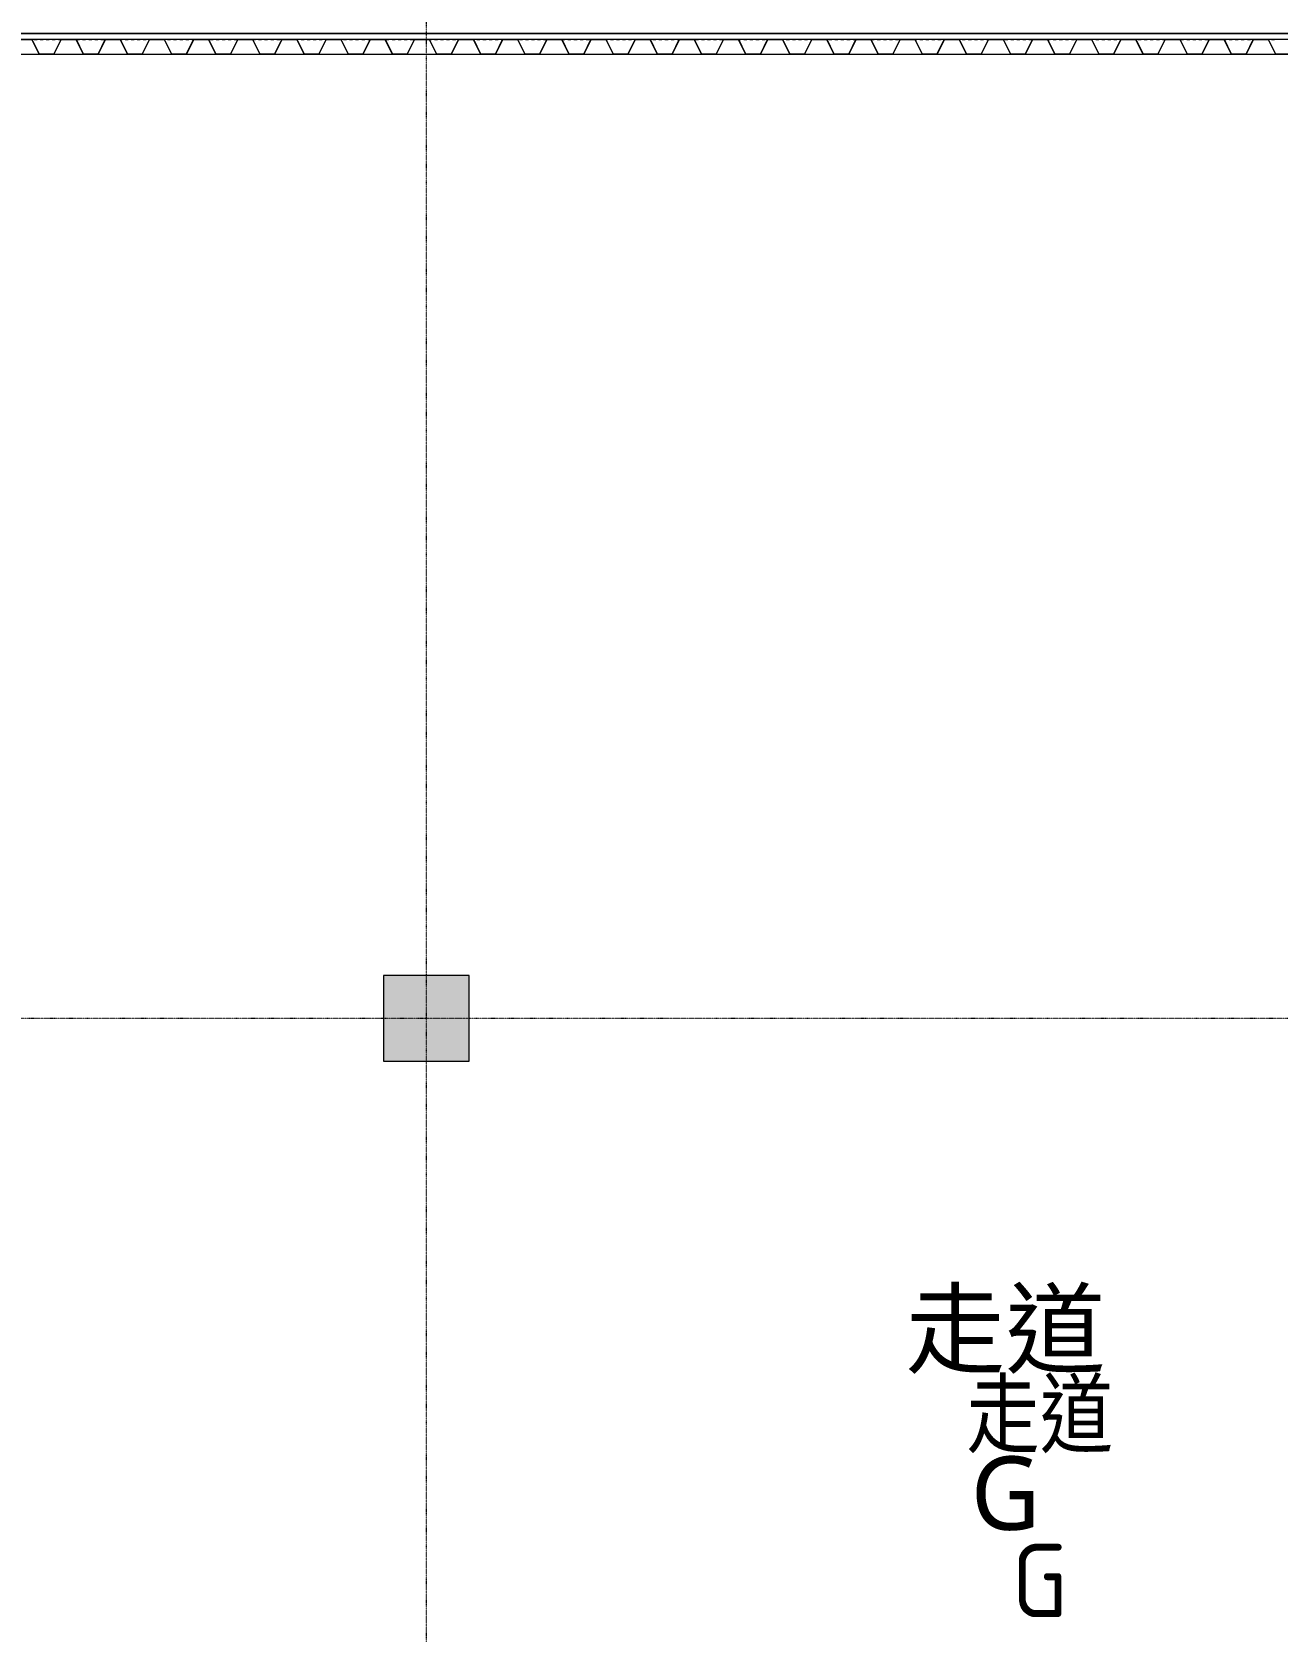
# Model space of a CAD drawing. Extents: x -76427 to 292734, y -42117 to 131250.
# Drawn here: x 5776 to 15956, y 69982 to 83063 of the extents above; entities that cross this region are included whole.
import ezdxf
from ezdxf.enums import TextEntityAlignment as Align

# ---------------------------------------------------------------- set-up
doc = ezdxf.new("R2010")
doc.units = 0
doc.header["$LTSCALE"] = 10
for name, pattern in [('H12PL1$0$JJP_三點線', [0.9, 0.3, -0.15, 0, -0.15, 0, -0.15, 0, -0.15]), ('H12PL1$0$JJP_虛線(退縮線、投影線、地下室範圍、非屬本工程、圖面分區)', [0.45, 0.3, -0.15]), ('XFM7P10ICA$0$H12PL1$0$JJP_三點線', [0.9, 0.3, -0.15, 0, -0.15, 0, -0.15, 0, -0.15]), ('XFM7P10ICA$0$H12PL1$0$JJP_虛線(退縮線、投影線、地下室範圍、非屬本工程、圖面分區)', [0.45, 0.3, -0.15])]:
    doc.linetypes.add(name, pattern=pattern)
for name, color, linetype in [('H12PL1$0$A-WALL-EX', 252, 'Continuous'), ('H12PL1$0$A-ZONE', 252, 'Continuous'), ('H12PL1$0$L10_14_SIAGE2', 252, 'Continuous'), ('H12PL1$0$L10_14_SUGATA4', 252, 'Continuous'), ('H12PL1$0$S-COL', 252, 'Continuous'), ('H12PL1$0$S-GRID', 252, 'Continuous'), ('XFM7P10ICA$0$H12PL1$0$A-WALL-EX', 252, 'Continuous'), ('XFM7P10ICA$0$H12PL1$0$A-ZONE', 252, 'Continuous'), ('XFM7P10ICA$0$H12PL1$0$Hattch', 252, 'Continuous'), ('XFM7P10ICA$0$H12PL1$0$L-ROAD', 252, 'Continuous'), ('XFM7P10ICA$0$H12PL1$0$S-COL', 252, 'Continuous'), ('XFM7P10ICA$0$H12PL1$0$S-GRID', 252, 'Continuous')]:
    doc.layers.add(name, color=color, linetype=linetype)
doc.styles.add('H12PL1$0$Standard', font='', dxfattribs={"width": 0.8})
doc.styles.add('XFM7P10ICA$0$H12PL1$0$Standard', font='isocp.shx', dxfattribs={"bigfont": 'chineset.shx'})
doc.styles.get('H12PL1$0$Standard').set_extended_font_data('Microsoft JhengHei')

# ---------------------------------------------------------------- blocks, each defined once
blk = doc.blocks.new('XFM7P10ICA$0$H12PL1')
at = {"layer": 'XFM7P10ICA$0$H12PL1$0$Hattch', "linetype": 'Continuous', "lineweight": 0}
blk.add_hatch(color=256, dxfattribs=at).paths.add_polyline_path([(8650, 74650), (9350, 74650), (9350, 75350), (8650, 75350)])
at = {"layer": 'XFM7P10ICA$0$H12PL1$0$A-WALL-EX', "linetype": 'XFM7P10ICA$0$H12PL1$0$JJP_虛線(退縮線、投影線、地下室範圍、非屬本工程、圖面分區)', "lineweight": 0}
blk.add_line((17517.5, 82999.97), (-380, 82999.97), dxfattribs=at)
at = {"layer": 'XFM7P10ICA$0$H12PL1$0$A-WALL-EX', "linetype": 'XFM7P10ICA$0$H12PL1$0$JJP_虛線(退縮線、投影線、地下室範圍、非屬本工程、圖面分區)', "lineweight": 0, "flags": 128}
for points in [[(17517.5, 83000), (-500, 83000)], [(-380, 82879.97), (17517.5, 82879.97)]]:
    blk.add_lwpolyline(points, dxfattribs=at)
at = {"layer": 'XFM7P10ICA$0$H12PL1$0$A-WALL-EX', "lineweight": 0, "flags": 128}
for points in [[(17650, 83000), (-380, 83000)], [(-380, 82880), (17650, 82880)]]:
    blk.add_lwpolyline(points, dxfattribs=at)
at = {"layer": 'XFM7P10ICA$0$H12PL1$0$Hattch', "lineweight": 0}
for p, q in [((5652.86, 83000), (5776.61, 83000)), ((5835.77, 82880), (5776.61, 82998.32)), ((5836.81, 82881.68), (5777.65, 83000)), ((5954.73, 82881.68), (6013.89, 83000)), ((5955.77, 82880), (6014.93, 82998.32)), ((6013.89, 83000), (6137.65, 83000)), ((6136.61, 82998.32), (6014.93, 82998.32)), ((6196.81, 82880), (6137.65, 82998.32)), ((6197.85, 82881.68), (6138.69, 83000)), ((6315.77, 82881.68), (6374.93, 83000)), ((6316.81, 82880), (6375.97, 82998.32)), ((6374.93, 83000), (6498.69, 83000)), ((6497.65, 82998.32), (6375.97, 82998.32)), ((6557.85, 82880), (6498.69, 82998.32)), ((6558.89, 82881.68), (6499.73, 83000)), ((6676.81, 82881.68), (6735.97, 83000)), ((6677.85, 82880), (6737.01, 82998.32)), ((6735.97, 83000), (6859.73, 83000)), ((6858.69, 82998.32), (6737.01, 82998.32)), ((6918.89, 82880), (6859.73, 82998.32)), ((6919.93, 82881.68), (6860.77, 83000)), ((7037.85, 82881.68), (7097.01, 83000)), ((7038.89, 82880), (7098.05, 82998.32)), ((7097.01, 83000), (7220.77, 83000)), ((7219.73, 82998.32), (7098.05, 82998.32)), ((7279.93, 82880), (7220.77, 82998.32)), ((7280.96, 82881.68), (7221.8, 83000)), ((7398.89, 82881.68), (7458.05, 83000)), ((7399.93, 82880), (7459.09, 82998.32)), ((7458.05, 83000), (7581.8, 83000)), ((7580.77, 82998.32), (7459.09, 82998.32)), ((7640.96, 82880), (7581.8, 82998.32)), ((7642, 82881.68), (7582.84, 83000)), ((7759.93, 82881.68), (7819.09, 83000)), ((7760.96, 82880), (7820.12, 82998.32)), ((7819.09, 83000), (7942.84, 83000)), ((7941.8, 82998.32), (7820.12, 82998.32)), ((8002, 82880), (7942.84, 82998.32)), ((8003.04, 82881.68), (7943.88, 83000)), ((8120.96, 82881.68), (8180.12, 83000)), ((8122, 82880), (8181.16, 82998.32)), ((8180.12, 83000), (8303.88, 83000)), ((8302.84, 82998.32), (8181.16, 82998.32)), ((8363.04, 82880), (8303.88, 82998.32)), ((8364.08, 82881.68), (8304.92, 83000)), ((8482, 82881.68), (8541.16, 83000)), ((8483.04, 82880), (8542.2, 82998.32)), ((8541.16, 83000), (8664.92, 83000)), ((8663.88, 82998.32), (8542.2, 82998.32)), ((8724.08, 82880), (8664.92, 82998.32)), ((8725.12, 82881.68), (8665.96, 83000)), ((8843.04, 82881.68), (8902.2, 83000)), ((8844.08, 82880), (8903.24, 82998.32)), ((8902.2, 83000), (9025.96, 83000)), ((9024.92, 82998.32), (8903.24, 82998.32)), ((9085.12, 82880), (9025.96, 82998.32)), ((9086.16, 82881.68), (9027, 83000)), ((9204.08, 82881.68), (9263.24, 83000)), ((9205.12, 82880), (9264.28, 82998.32)), ((9263.24, 83000), (9387, 83000)), ((9385.96, 82998.32), (9264.28, 82998.32)), ((9446.16, 82880), (9387, 82998.32)), ((9447.19, 82881.68), (9388.03, 83000)), ((9565.12, 82881.68), (9624.28, 83000)), ((9566.16, 82880), (9625.32, 82998.32)), ((9624.28, 83000), (9748.03, 83000)), ((9747, 82998.32), (9625.32, 82998.32)), ((9807.19, 82880), (9748.03, 82998.32)), ((9808.23, 82881.68), (9749.07, 83000)), ((9926.16, 82881.68), (9985.32, 83000)), ((9927.19, 82880), (9986.35, 82998.32)), ((9985.32, 83000), (10109.07, 83000)), ((10108.03, 82998.32), (9986.35, 82998.32)), ((10168.23, 82880), (10109.07, 82998.32)), ((10169.27, 82881.68), (10110.11, 83000)), ((10287.19, 82881.68), (10346.35, 83000)), ((10288.23, 82880), (10347.39, 82998.32)), ((10346.35, 83000), (10470.11, 83000)), ((10469.07, 82998.32), (10347.39, 82998.32)), ((10529.27, 82880), (10470.11, 82998.32)), ((10530.31, 82881.68), (10471.15, 83000)), ((10648.23, 82881.68), (10707.39, 83000)), ((10649.27, 82880), (10708.43, 82998.32)), ((10707.39, 83000), (10831.15, 83000)), ((10830.11, 82998.32), (10708.43, 82998.32)), ((10890.31, 82880), (10831.15, 82998.32)), ((10891.35, 82881.68), (10832.19, 83000)), ((11009.27, 82881.68), (11068.43, 83000)), ((11010.31, 82880), (11069.47, 82998.32)), ((11068.43, 83000), (11192.19, 83000)), ((11191.15, 82998.32), (11069.47, 82998.32)), ((11251.35, 82880), (11192.19, 82998.32)), ((11252.39, 82881.68), (11193.23, 83000)), ((11370.31, 82881.68), (11429.47, 83000)), ((11371.35, 82880), (11430.51, 82998.32)), ((11429.47, 83000), (11553.23, 83000)), ((11552.19, 82998.32), (11430.51, 82998.32)), ((11612.39, 82880), (11553.23, 82998.32)), ((11613.42, 82881.68), (11554.26, 83000)), ((11731.35, 82881.68), (11790.51, 83000)), ((11732.39, 82880), (11791.55, 82998.32)), ((11790.51, 83000), (11914.26, 83000)), ((11913.23, 82998.32), (11791.55, 82998.32)), ((11973.42, 82880), (11914.26, 82998.32)), ((11974.46, 82881.68), (11915.3, 83000)), ((12092.39, 82881.68), (12151.55, 83000)), ((12093.42, 82880), (12152.58, 82998.32)), ((12151.55, 83000), (12275.3, 83000)), ((12274.26, 82998.32), (12152.58, 82998.32)), ((12334.46, 82880), (12275.3, 82998.32)), ((12335.5, 82881.68), (12276.34, 83000)), ((12453.42, 82881.68), (12512.58, 83000)), ((12454.46, 82880), (12513.62, 82998.32)), ((12512.58, 83000), (12636.34, 83000)), ((12635.3, 82998.32), (12513.62, 82998.32)), ((12695.5, 82880), (12636.34, 82998.32)), ((12696.54, 82881.68), (12637.38, 83000)), ((12814.46, 82881.68), (12873.62, 83000)), ((12815.5, 82880), (12874.66, 82998.32)), ((12873.62, 83000), (12997.38, 83000)), ((12996.34, 82998.32), (12874.66, 82998.32)), ((13056.54, 82880), (12997.38, 82998.32)), ((13057.58, 82881.68), (12998.42, 83000)), ((13175.5, 82881.68), (13234.66, 83000)), ((13176.54, 82880), (13235.7, 82998.32)), ((13234.66, 83000), (13358.42, 83000)), ((13357.38, 82998.32), (13235.7, 82998.32)), ((13417.58, 82880), (13358.42, 82998.32)), ((13418.62, 82881.68), (13359.46, 83000)), ((13536.54, 82881.68), (13595.7, 83000)), ((13537.58, 82880), (13596.74, 82998.32)), ((13595.7, 83000), (13719.46, 83000)), ((13718.42, 82998.32), (13596.74, 82998.32)), ((13778.62, 82880), (13719.46, 82998.32)), ((13779.65, 82881.68), (13720.49, 83000)), ((13897.58, 82881.68), (13956.74, 83000)), ((13898.62, 82880), (13957.78, 82998.32)), ((13956.74, 83000), (14080.49, 83000)), ((14079.46, 82998.32), (13957.78, 82998.32)), ((14139.65, 82880), (14080.49, 82998.32)), ((14140.69, 82881.68), (14081.53, 83000)), ((14258.62, 82881.68), (14317.78, 83000)), ((14259.65, 82880), (14318.81, 82998.32)), ((14317.78, 83000), (14441.53, 83000)), ((14440.49, 82998.32), (14318.81, 82998.32)), ((14500.69, 82880), (14441.53, 82998.32)), ((14501.73, 82881.68), (14442.57, 83000)), ((14619.65, 82881.68), (14678.81, 83000)), ((14620.69, 82880), (14679.85, 82998.32)), ((14678.81, 83000), (14802.57, 83000)), ((14801.53, 82998.32), (14679.85, 82998.32)), ((14861.73, 82880), (14802.57, 82998.32)), ((14862.77, 82881.68), (14803.61, 83000)), ((14980.69, 82881.68), (15039.85, 83000)), ((14981.73, 82880), (15040.89, 82998.32)), ((15039.85, 83000), (15163.61, 83000)), ((15162.57, 82998.32), (15040.89, 82998.32)), ((15222.77, 82880), (15163.61, 82998.32)), ((15223.81, 82881.68), (15164.65, 83000)), ((15341.73, 82881.68), (15400.89, 83000)), ((15342.77, 82880), (15401.93, 82998.32)), ((15400.89, 83000), (15524.65, 83000)), ((15523.61, 82998.32), (15401.93, 82998.32)), ((15583.81, 82880), (15524.65, 82998.32)), ((15584.85, 82881.68), (15525.69, 83000)), ((15702.77, 82881.68), (15761.93, 83000)), ((15703.81, 82880), (15762.97, 82998.32)), ((15761.93, 83000), (15885.69, 83000)), ((15884.65, 82998.32), (15762.97, 82998.32)), ((15944.85, 82880), (15885.69, 82998.32)), ((15945.88, 82881.68), (15886.72, 83000)), ((5955.77, 82880), (5835.77, 82880)), ((5954.73, 82881.68), (5836.81, 82881.68)), ((6316.81, 82880), (6196.81, 82880)), ((6315.77, 82881.68), (6197.85, 82881.68)), ((6677.85, 82880), (6557.85, 82880)), ((6676.81, 82881.68), (6558.89, 82881.68)), ((7038.89, 82880), (6918.89, 82880)), ((7037.85, 82881.68), (6919.93, 82881.68)), ((7399.93, 82880), (7279.93, 82880)), ((7398.89, 82881.68), (7280.96, 82881.68)), ((7760.96, 82880), (7640.96, 82880)), ((7759.93, 82881.68), (7642, 82881.68)), ((8122, 82880), (8002, 82880)), ((8120.96, 82881.68), (8003.04, 82881.68)), ((8483.04, 82880), (8363.04, 82880)), ((8482, 82881.68), (8364.08, 82881.68)), ((8844.08, 82880), (8724.08, 82880)), ((8843.04, 82881.68), (8725.12, 82881.68)), ((9205.12, 82880), (9085.12, 82880)), ((9204.08, 82881.68), (9086.16, 82881.68)), ((9566.16, 82880), (9446.16, 82880)), ((9565.12, 82881.68), (9447.19, 82881.68)), ((9927.19, 82880), (9807.19, 82880)), ((9926.16, 82881.68), (9808.23, 82881.68)), ((10288.23, 82880), (10168.23, 82880)), ((10287.19, 82881.68), (10169.27, 82881.68)), ((10649.27, 82880), (10529.27, 82880)), ((10648.23, 82881.68), (10530.31, 82881.68)), ((11010.31, 82880), (10890.31, 82880)), ((11009.27, 82881.68), (10891.35, 82881.68)), ((11371.35, 82880), (11251.35, 82880)), ((11370.31, 82881.68), (11252.39, 82881.68)), ((11732.39, 82880), (11612.39, 82880)), ((11731.35, 82881.68), (11613.42, 82881.68)), ((12093.42, 82880), (11973.42, 82880)), ((12092.39, 82881.68), (11974.46, 82881.68)), ((12454.46, 82880), (12334.46, 82880)), ((12453.42, 82881.68), (12335.5, 82881.68)), ((12815.5, 82880), (12695.5, 82880)), ((12814.46, 82881.68), (12696.54, 82881.68)), ((13176.54, 82880), (13056.54, 82880)), ((13175.5, 82881.68), (13057.58, 82881.68)), ((13537.58, 82880), (13417.58, 82880)), ((13536.54, 82881.68), (13418.62, 82881.68)), ((13898.62, 82880), (13778.62, 82880)), ((13897.58, 82881.68), (13779.65, 82881.68)), ((14259.65, 82880), (14139.65, 82880)), ((14258.62, 82881.68), (14140.69, 82881.68)), ((14620.69, 82880), (14500.69, 82880)), ((14619.65, 82881.68), (14501.73, 82881.68)), ((14981.73, 82880), (14861.73, 82880)), ((14980.69, 82881.68), (14862.77, 82881.68)), ((15342.77, 82880), (15222.77, 82880)), ((15341.73, 82881.68), (15223.81, 82881.68)), ((15703.81, 82880), (15583.81, 82880)), ((15702.77, 82881.68), (15584.85, 82881.68)), ((16064.85, 82880), (15944.85, 82880)), ((16063.81, 82881.68), (15945.88, 82881.68))]:
    blk.add_line(p, q, dxfattribs=at)
at = {"layer": 'XFM7P10ICA$0$H12PL1$0$L-ROAD', "lineweight": 0, "flags": 128}
blk.add_lwpolyline([(250600, 106000), (18950, 106000, -0.41421356), (17450, 107500), (2450, 107500.37), (-15800, 107500.37), (-15800, 340), (-550, 340), (-550, 83050), (17450, 83050), (17450, 91750), (18050, 91750), (18050, 90550), (68100, 90550), (68100, 93810), (77100, 93810), (77100, 90550), (77400, 90550), (77400, 99500), (127200, 99500), (127200, 90500), (151200, 90500)], format="xyb", dxfattribs=at)
at = {"layer": 'XFM7P10ICA$0$H12PL1$0$S-COL', "lineweight": 0, "flags": 128}
blk.add_lwpolyline([(8650, 74650), (9350, 74650), (9350, 75350), (8650, 75350)], close=True, dxfattribs=at)
at = {"layer": 'XFM7P10ICA$0$H12PL1$0$S-GRID', "linetype": 'XFM7P10ICA$0$H12PL1$0$JJP_三點線', "lineweight": 0}
for p, q in [((9000, 128250), (9000, -28000)), ((-29000, 75000), (289600, 75000))]:
    blk.add_line(p, q, dxfattribs=at)
at = {"layer": 'XFM7P10ICA$0$H12PL1$0$A-ZONE', "style": 'XFM7P10ICA$0$H12PL1$0$Standard'}
for s, p in [('走道', (14015.95, 72044.49)), ('G', (14015.95, 70702.6))]:
    blk.add_text(s, height=600, dxfattribs=at).set_placement(p, align=Align.TOP_CENTER)
blk = doc.blocks.new('XFM7P10ICA')
blk.add_blockref('XFM7P10ICA$0$H12PL1', (0, 0))
blk = doc.blocks.new('H12PL1')
at = {"layer": 'H12PL1$0$A-WALL-EX', "linetype": 'H12PL1$0$JJP_虛線(退縮線、投影線、地下室範圍、非屬本工程、圖面分區)', "lineweight": 0}
blk.add_line((17517.5, 82999.97), (-380, 82999.97), dxfattribs=at)
at = {"layer": 'H12PL1$0$A-WALL-EX', "linetype": 'H12PL1$0$JJP_虛線(退縮線、投影線、地下室範圍、非屬本工程、圖面分區)', "lineweight": 0, "flags": 128}
for points in [[(17517.5, 83000), (-500, 83000)], [(-380, 82879.97), (17517.5, 82879.97)]]:
    blk.add_lwpolyline(points, dxfattribs=at)
at = {"layer": 'H12PL1$0$A-WALL-EX', "lineweight": 0, "flags": 128}
for points in [[(17535, 83000), (-380, 83000)], [(-380, 82880), (17650, 82880)]]:
    blk.add_lwpolyline(points, dxfattribs=at)
at = {"layer": 'H12PL1$0$L10_14_SIAGE2', "lineweight": 0, "flags": 128}
for points in [[(5793.2, 83000), (5818, 83000)], [(5842.8, 83000), (5867.6, 83000)], [(5892.4, 83000), (5917.2, 83000)], [(5942, 83000), (5966.8, 83000)], [(5991.6, 83000), (6016.4, 83000)], [(6041.2, 83000), (6066, 83000)], [(6090.8, 83000), (6115.6, 83000)], [(6140.4, 83000), (6165.2, 83000)], [(6190, 83000), (6214.8, 83000)], [(6239.6, 83000), (6264.4, 83000)], [(6289.2, 83000), (6314, 83000)], [(6338.8, 83000), (6363.6, 83000)], [(6388.4, 83000), (6413.2, 83000)], [(6438, 83000), (6462.8, 83000)], [(6487.6, 83000), (6512.4, 83000)], [(6537.2, 83000), (6562, 83000)], [(6586.8, 83000), (6611.6, 83000)], [(6636.4, 83000), (6661.2, 83000)], [(6686, 83000), (6710.8, 83000)], [(6735.6, 83000), (6760.4, 83000)], [(6785.2, 83000), (6810, 83000)], [(6834.8, 83000), (6859.6, 83000)], [(6884.4, 83000), (6909.2, 83000)], [(6934, 83000), (6958.8, 83000)], [(6983.6, 83000), (7008.4, 83000)], [(7033.2, 83000), (7058, 83000)], [(7082.8, 83000), (7107.6, 83000)], [(7132.4, 83000), (7157.2, 83000)], [(7182, 83000), (7206.8, 83000)], [(7231.6, 83000), (7256.4, 83000)], [(7281.2, 83000), (7306, 83000)], [(7330.8, 83000), (7355.6, 83000)], [(7380.4, 83000), (7405.2, 83000)], [(7430, 83000), (7454.8, 83000)], [(7479.6, 83000), (7504.4, 83000)], [(7529.2, 83000), (7554, 83000)], [(7578.8, 83000), (7603.6, 83000)], [(7628.4, 83000), (7653.2, 83000)], [(7678, 83000), (7702.8, 83000)], [(7727.6, 83000), (7752.4, 83000)], [(7777.2, 83000), (7802, 83000)], [(7826.8, 83000), (7851.6, 83000)], [(7876.4, 83000), (7901.2, 83000)], [(7926, 83000), (7950.8, 83000)], [(7975.6, 83000), (8000.4, 83000)], [(8025.2, 83000), (8050, 83000)], [(8074.8, 83000), (8099.6, 83000)], [(8124.4, 83000), (8149.2, 83000)], [(8174, 83000), (8198.8, 83000)], [(8174, 83000), (8198.8, 83000)], [(8223.6, 83000), (8248.4, 83000)], [(8273.2, 83000), (8298, 83000)], [(8322.8, 83000), (8347.6, 83000)], [(8372.4, 83000), (8397.2, 83000)], [(8422, 83000), (8446.8, 83000)], [(8471.6, 83000), (8496.4, 83000)], [(8521.2, 83000), (8546, 83000)], [(8570.8, 83000), (8595.6, 83000)], [(8620.4, 83000), (8645.2, 83000)], [(8670, 83000), (8694.8, 83000)], [(8719.6, 83000), (8744.4, 83000)], [(8769.2, 83000), (8794, 83000)], [(8818.8, 83000), (8843.6, 83000)], [(8868.4, 83000), (8893.2, 83000)], [(8918, 83000), (8942.8, 83000)], [(8967.6, 83000), (8992.4, 83000)], [(9017.2, 83000), (9042, 83000)], [(9066.8, 83000), (9091.6, 83000)], [(9116.4, 83000), (9141.2, 83000)], [(9166, 83000), (9190.8, 83000)], [(9215.6, 83000), (9240.4, 83000)], [(9265.2, 83000), (9290, 83000)], [(9314.8, 83000), (9339.6, 83000)], [(9364.4, 83000), (9389.2, 83000)], [(9414, 83000), (9438.8, 83000)], [(9463.6, 83000), (9488.4, 83000)], [(9513.2, 83000), (9538, 83000)], [(9562.8, 83000), (9587.6, 83000)], [(9612.4, 83000), (9637.2, 83000)], [(9662, 83000), (9686.8, 83000)], [(9711.6, 83000), (9736.4, 83000)], [(9761.2, 83000), (9786, 83000)], [(9810.8, 83000), (9835.6, 83000)], [(9860.4, 83000), (9885.2, 83000)], [(9910, 83000), (9934.8, 83000)], [(9959.6, 83000), (9984.4, 83000)], [(10009.2, 83000), (10034, 83000)], [(10058.8, 83000), (10083.6, 83000)], [(10108.4, 83000), (10133.2, 83000)], [(10158, 83000), (10182.8, 83000)], [(10207.6, 83000), (10232.4, 83000)], [(10257.2, 83000), (10282, 83000)], [(10306.8, 83000), (10331.6, 83000)], [(10356.4, 83000), (10381.2, 83000)], [(10406, 83000), (10430.8, 83000)], [(10455.6, 83000), (10480.4, 83000)], [(10505.2, 83000), (10530, 83000)], [(10554.8, 83000), (10579.6, 83000)], [(10604.4, 83000), (10629.2, 83000)], [(10654, 83000), (10678.8, 83000)], [(10703.6, 83000), (10728.4, 83000)], [(10753.2, 83000), (10778, 83000)], [(10802.8, 83000), (10827.6, 83000)], [(10852.4, 83000), (10877.2, 83000)], [(10902, 83000), (10926.8, 83000)], [(10951.6, 83000), (10976.4, 83000)], [(11001.2, 83000), (11026, 83000)], [(11050.8, 83000), (11075.6, 83000)], [(11050.8, 83000), (11075.6, 83000)], [(11100.4, 83000), (11125.2, 83000)], [(11150, 83000), (11174.8, 83000)], [(11199.6, 83000), (11224.4, 83000)], [(11249.2, 83000), (11274, 83000)], [(11298.8, 83000), (11323.6, 83000)], [(11348.4, 83000), (11373.2, 83000)], [(11398, 83000), (11422.8, 83000)], [(11447.6, 83000), (11472.4, 83000)], [(11497.2, 83000), (11522, 83000)], [(11546.8, 83000), (11571.6, 83000)], [(11596.4, 83000), (11621.2, 83000)], [(11646, 83000), (11670.8, 83000)], [(11695.6, 83000), (11720.4, 83000)], [(11745.2, 83000), (11770, 83000)], [(11794.8, 83000), (11819.6, 83000)], [(11844.4, 83000), (11869.2, 83000)], [(11894, 83000), (11918.8, 83000)], [(11943.6, 83000), (11968.4, 83000)], [(11993.2, 83000), (12018, 83000)], [(12042.8, 83000), (12067.6, 83000)], [(12092.4, 83000), (12117.2, 83000)], [(12142, 83000), (12166.8, 83000)], [(12191.6, 83000), (12216.4, 83000)], [(12241.2, 83000), (12266, 83000)], [(12290.8, 83000), (12315.6, 83000)], [(12340.4, 83000), (12365.2, 83000)], [(12390, 83000), (12414.8, 83000)], [(12439.6, 83000), (12464.4, 83000)], [(12489.2, 83000), (12514, 83000)], [(12538.8, 83000), (12563.6, 83000)], [(12588.4, 83000), (12613.2, 83000)], [(12638, 83000), (12662.8, 83000)], [(12687.6, 83000), (12712.4, 83000)], [(12737.2, 83000), (12762, 83000)], [(12786.8, 83000), (12811.6, 83000)], [(12836.4, 83000), (12861.2, 83000)], [(12886, 83000), (12910.8, 83000)], [(12935.6, 83000), (12960.4, 83000)], [(12985.2, 83000), (13010, 83000)], [(13034.8, 83000), (13059.6, 83000)], [(13084.4, 83000), (13109.2, 83000)], [(13134, 83000), (13158.8, 83000)], [(13183.6, 83000), (13208.4, 83000)], [(13233.2, 83000), (13258, 83000)], [(13282.8, 83000), (13307.6, 83000)], [(13332.4, 83000), (13357.2, 83000)], [(13382, 83000), (13406.8, 83000)], [(13431.6, 83000), (13456.4, 83000)], [(13481.2, 83000), (13506, 83000)], [(13530.8, 83000), (13555.6, 83000)], [(13580.4, 83000), (13605.2, 83000)], [(13630, 83000), (13654.8, 83000)], [(13679.6, 83000), (13704.4, 83000)], [(13729.2, 83000), (13754, 83000)], [(13778.8, 83000), (13803.6, 83000)], [(13828.4, 83000), (13853.2, 83000)], [(13878, 83000), (13902.8, 83000)], [(13927.6, 83000), (13952.4, 83000)], [(13927.6, 83000), (13952.4, 83000)], [(13977.2, 83000), (14002, 83000)], [(14026.8, 83000), (14051.6, 83000)], [(14076.4, 83000), (14101.2, 83000)], [(14126, 83000), (14150.8, 83000)], [(14175.6, 83000), (14200.4, 83000)], [(14225.2, 83000), (14250, 83000)], [(14274.8, 83000), (14299.6, 83000)], [(14324.4, 83000), (14349.2, 83000)], [(14374, 83000), (14398.8, 83000)], [(14423.6, 83000), (14448.4, 83000)], [(14473.2, 83000), (14498, 83000)], [(14522.8, 83000), (14547.6, 83000)], [(14572.4, 83000), (14597.2, 83000)], [(14622, 83000), (14646.8, 83000)], [(14671.6, 83000), (14696.4, 83000)], [(14721.2, 83000), (14746, 83000)], [(14770.8, 83000), (14795.6, 83000)], [(14820.4, 83000), (14845.2, 83000)], [(14870, 83000), (14894.8, 83000)], [(14919.6, 83000), (14944.4, 83000)], [(14969.2, 83000), (14994, 83000)], [(15018.8, 83000), (15043.6, 83000)], [(15068.4, 83000), (15093.2, 83000)], [(15118, 83000), (15142.8, 83000)], [(15167.6, 83000), (15192.4, 83000)], [(15217.2, 83000), (15242, 83000)], [(15266.8, 83000), (15291.6, 83000)], [(15316.4, 83000), (15341.2, 83000)], [(15366, 83000), (15390.8, 83000)], [(15415.6, 83000), (15440.4, 83000)], [(15465.2, 83000), (15490, 83000)], [(15514.8, 83000), (15539.6, 83000)], [(15564.4, 83000), (15589.2, 83000)], [(15614, 83000), (15638.8, 83000)], [(15663.6, 83000), (15688.4, 83000)], [(15713.2, 83000), (15738, 83000)], [(15762.8, 83000), (15787.6, 83000)], [(15812.4, 83000), (15837.2, 83000)], [(15862, 83000), (15886.8, 83000)], [(15911.6, 83000), (15936.4, 83000)]]:
    blk.add_lwpolyline(points, dxfattribs=at)
at = {"layer": 'H12PL1$0$L10_14_SUGATA4', "lineweight": 0}
blk.add_line((17450, 83050), (-550, 83050), dxfattribs=at)
at = {"layer": 'H12PL1$0$S-COL', "lineweight": 0, "flags": 128}
blk.add_lwpolyline([(8650, 74650), (9350, 74650), (9350, 75350), (8650, 75350)], close=True, dxfattribs=at)
at = {"layer": 'H12PL1$0$S-GRID', "linetype": 'H12PL1$0$JJP_三點線', "lineweight": 0}
for p, q in [((9000, 128250), (9000, -28000)), ((-29000, 75000), (289600, 75000))]:
    blk.add_line(p, q, dxfattribs=at)
at = {"layer": 'H12PL1$0$A-ZONE', "style": 'H12PL1$0$Standard'}
for s, p in [('走道', (13735.57, 72759.71)), ('G', (13735.57, 71417.81))]:
    blk.add_text(s, height=600, dxfattribs=at).set_placement(p, align=Align.TOP_CENTER)

msp = doc.modelspace()

# ---------------------------------------------------------------- block references
msp.add_blockref('XFM7P10ICA', (0, 0))

# ---------------------------------------------------------------- next in the draw order: block references
msp.add_blockref('H12PL1', (0, 0))

doc.saveas('drawing.dxf')
